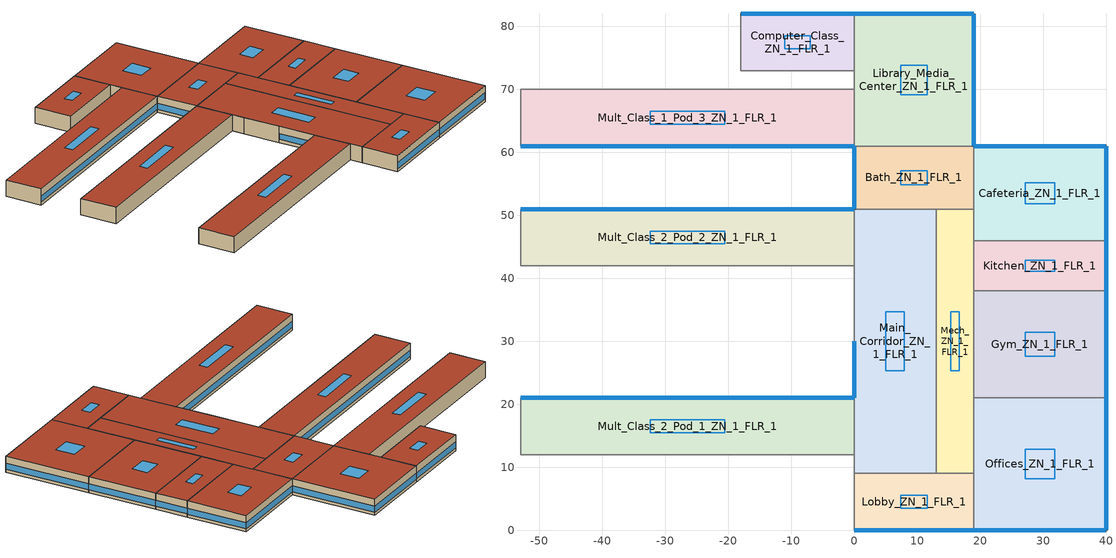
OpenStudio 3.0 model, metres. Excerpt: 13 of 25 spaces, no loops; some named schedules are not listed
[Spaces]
Library_Media_Center_ZN_1_FLR_1
 floor ground: 19,82 19,61 0,61 0,82 z0
 wall outside: 19,61 19,82 0,82 z0:4
 wall to Computer_Class_ZN_1_FLR_1: 0,82 0,73 z0:4
 wall to Bath_ZN_1_FLR_1: 0,61 19,61 z0:4
 wall to Mult_Class_1_Pod_3_ZN_1_FLR_1: 0,70 0,61 z0:4
 wall to Corridor_Pod_3_ZN_1_FLR_1: 0,73 0,70 z0:4
 window (BTAP-Ext-FixedWindow:U=0.220 SHGC=0.600): 19,61.03 19,81.97 / 18.97,82 0.03,82 z0.76:2.23
 roof outside: 19,61 19,82 0,82 0,61 z4
 skylight (BTAP-Ext-Skylights:U=0.220 SHGC=0.600): 11.62,69.15 11.62,73.85 7.38,73.85 7.38,69.15 z4
Main_Corridor_ZN_1_FLR_1
 floor ground: 13,51 13,9 0,9 0,51 z0
 wall outside: 0,30 0,21 z0:4
 wall to Lobby_ZN_1_FLR_1: 0,9 13,9 z0:4
 wall to Mult_Class_2_Pod_2_ZN_1_FLR_1: 0,51 0,42 z0:4
 wall to Mult_Class_2_Pod_1_ZN_1_FLR_1: 0,21 0,12 z0:4
 wall to Corridor_Pod_1_ZN_1_FLR_1: 0,12 0,9 z0:4
 wall to Bath_ZN_1_FLR_1: 13,51 0,51 z0:4
 wall to Mech_ZN_1_FLR_1: 13,9 13,51 z0:4
 wall to Corridor_Pod_2_ZN_1_FLR_1: 0,42 0,39 z0:4
 wall to Mult_Class_1_Pod_2_ZN_1_FLR_1: 0,39 0,30 z0:4
 window (BTAP-Ext-FixedWindow:U=0.220 SHGC=0.600): 0,29.97 0,21.03 z0.76:2.24
 roof outside: 13,9 13,51 0,51 0,9 z4
 skylight (BTAP-Ext-Skylights:U=0.220 SHGC=0.600): 7.95,25.3 7.95,34.7 5.05,34.7 5.05,25.3 z4
Kitchen_ZN_1_FLR_1
 floor ground: 40,46 40,38 19,38 19,46 z0
 wall outside: 40,38 40,46 z0:4
 wall to Mech_ZN_1_FLR_1: 19,46 19,38 z0:4
 wall to Cafeteria_ZN_1_FLR_1: 40,46 19,46 z0:4
 wall to Gym_ZN_1_FLR_1: 19,38 40,38 z0:4
 window (BTAP-Ext-FixedWindow:U=0.220 SHGC=0.600): 40,38.03 40,45.97 z0.76:2.24
 roof outside: 40,38 40,46 19,46 19,38 z4
 skylight (BTAP-Ext-Skylights:U=0.220 SHGC=0.600): 31.85,41.11 31.85,42.89 27.15,42.89 27.15,41.11 z4
Computer_Class_ZN_1_FLR_1
 floor ground: 0,82 0,73 -18,73 -18,82 z0
 wall outside: 0,82 -18,82 z0:4
 wall to Corridor_Pod_3_ZN_1_FLR_1: -18,73 0,73 z0:4
 wall to Mult_Class_2_Pod_3_ZN_1_FLR_1: -18,82 -18,73 z0:4
 window (BTAP-Ext-FixedWindow:U=0.220 SHGC=0.600): -0.03,82 -17.97,82 z0.76:2.23
 roof outside: 0,73 0,82 -18,82 -18,73 z4
 skylight (BTAP-Ext-Skylights:U=0.220 SHGC=0.600): -6.99,76.49 -6.99,78.51 -11.01,78.51 -11.01,76.49 z4
Mech_ZN_1_FLR_1
 floor ground: 19,51 19,9 13,9 13,51 z0
 wall to Lobby_ZN_1_FLR_1: 13,9 19,9 z0:4
 wall to Offices_ZN_1_FLR_1: 19,9 19,21 z0:4
 wall to Gym_ZN_1_FLR_1: 19,21 19,38 z0:4
 wall to Bath_ZN_1_FLR_1: 19,51 13,51 z0:4
 wall to Cafeteria_ZN_1_FLR_1: 19,46 19,51 z0:4
 roof outside: 19,9 19,51 13,51 13,9 z4
 skylight (BTAP-Ext-Skylights:U=0.220 SHGC=0.600): 16.67,25.3 16.67,34.7 15.33,34.7 15.33,25.3 z4
Cafeteria_ZN_1_FLR_1
 floor ground: 40,61 40,46 19,46 19,61 z0
 wall outside: 40,46 40,61 19,61 z0:4
 wall to Bath_ZN_1_FLR_1: 19,61 19,51 z0:4
 window (BTAP-Ext-FixedWindow:U=0.220 SHGC=0.600): 40,46.03 40,60.97 / 39.97,61 19.03,61 z0.76:2.23
 roof outside: 40,46 40,61 19,61 19,46 z4
 skylight (BTAP-Ext-Skylights:U=0.220 SHGC=0.600): 31.85,51.82 31.85,55.18 27.15,55.18 27.15,51.82 z4
Mult_Class_2_Pod_2_ZN_1_FLR_1
 floor ground: 0,51 0,42 -53,42 -53,51 z0
 wall outside: 0,51 -53,51 z0:4
 wall to Corner_Class_2_Pod_2_ZN_1_FLR_1: -53,51 -53,42 z0:4
 wall to Corridor_Pod_2_ZN_1_FLR_1: -53,42 0,42 z0:4
 window (BTAP-Ext-FixedWindow:U=0.220 SHGC=0.600): -0.03,51 -52.97,51 z0.76:2.23
 roof outside: 0,42 0,51 -53,51 -53,42 z4
 skylight (BTAP-Ext-Skylights:U=0.220 SHGC=0.600): -20.57,45.49 -20.57,47.51 -32.43,47.51 -32.43,45.49 z4
Bath_ZN_1_FLR_1
 floor ground: 19,61 19,51 0,51 0,61 z0
 wall outside: 0,61 0,51 z0:4
 window (BTAP-Ext-FixedWindow:U=0.220 SHGC=0.600): 0,60.97 0,51.03 z0.76:2.24
 roof outside: 19,51 19,61 0,61 0,51 z4
 skylight (BTAP-Ext-Skylights:U=0.220 SHGC=0.600): 11.62,54.88 11.62,57.12 7.38,57.12 7.38,54.88 z4
Gym_ZN_1_FLR_1
 floor ground: 40,38 40,21 19,21 19,38 z0
 wall outside: 40,21 40,38 z0:4
 wall to Offices_ZN_1_FLR_1: 19,21 40,21 z0:4
 window (BTAP-Ext-FixedWindow:U=0.220 SHGC=0.600): 40,21.03 40,37.97 z0.76:2.23
 roof outside: 40,21 40,38 19,38 19,21 z4
 skylight (BTAP-Ext-Skylights:U=0.220 SHGC=0.600): 31.85,27.6 31.85,31.4 27.15,31.4 27.15,27.6 z4
Lobby_ZN_1_FLR_1
 floor ground: 19,9 19,0 0,0 0,9 z0
 wall outside: 0,0 19,0 z0:4
 wall to Mult_Class_1_Pod_1_ZN_1_FLR_1: 0,9 0,0 z0:4
 wall to Offices_ZN_1_FLR_1: 19,0 19,9 z0:4
 window (BTAP-Ext-FixedWindow:U=0.220 SHGC=0.600): 0.03,0 18.97,0 z0.76:2.23
 roof outside: 19,0 19,9 0,9 0,0 z4
 skylight (BTAP-Ext-Skylights:U=0.220 SHGC=0.600): 11.62,3.49 11.62,5.51 7.38,5.51 7.38,3.49 z4
Mult_Class_2_Pod_1_ZN_1_FLR_1
 floor ground: 0,21 0,12 -53,12 -53,21 z0
 wall outside: 0,21 -53,21 z0:4
 wall to Corner_Class_2_Pod_1_ZN_1_FLR_1: -53,21 -53,12 z0:4
 wall to Corridor_Pod_1_ZN_1_FLR_1: -53,12 0,12 z0:4
 window (BTAP-Ext-FixedWindow:U=0.220 SHGC=0.600): -0.03,21 -52.97,21 z0.76:2.23
 roof outside: 0,12 0,21 -53,21 -53,12 z4
 skylight (BTAP-Ext-Skylights:U=0.220 SHGC=0.600): -20.57,15.49 -20.57,17.51 -32.43,17.51 -32.43,15.49 z4
Offices_ZN_1_FLR_1
 floor ground: 40,21 40,0 19,0 19,21 z0
 wall outside: 19,0 40,0 40,21 z0:4
 window (BTAP-Ext-FixedWindow:U=0.220 SHGC=0.600): 19.03,0 39.97,0 / 40,0.03 40,20.97 z0.76:2.23
 roof outside: 40,0 40,21 19,21 19,0 z4
 skylight (BTAP-Ext-Skylights:U=0.220 SHGC=0.600): 31.85,8.15 31.85,12.85 27.15,12.85 27.15,8.15 z4
Mult_Class_1_Pod_3_ZN_1_FLR_1
 floor ground: 0,70 0,61 -53,61 -53,70 z0
 wall outside: -53,61 0,61 z0:4
 wall to Corridor_Pod_3_ZN_1_FLR_1: 0,70 -53,70 z0:4
 wall to Corner_Class_1_Pod_3_ZN_1_FLR_1: -53,70 -53,61 z0:4
 window (BTAP-Ext-FixedWindow:U=0.220 SHGC=0.600): -52.97,61 -0.03,61 z0.76:2.23
 roof outside: 0,61 0,70 -53,70 -53,61 z4
 skylight (BTAP-Ext-Skylights:U=0.220 SHGC=0.600): -20.57,64.49 -20.57,66.51 -32.43,66.51 -32.43,64.49 z4
[Material:NoMass] Roughness=Smooth; Thermal Absorptance=0.9; Solar Absorptance=0.7
Name | Thermal Resistance {m2-K/W} | Visible Absorptance
Typical Carpet Pad; Typical Carpet Pad 1 | 0.21648 | 0.8
Typical Insulation 1 | 5.20402 | 0.7
Typical Insulation 2 | 3.77764 | 0.7
Typical Insulation 3 | 5.46446 | 0.7
Typical Carpet Pad 2 | 1.25503 | 0.8
Typical Carpet Pad 3; Typical Carpet Pad 4 | 3.45515 | 0.8
Typical Insulation 4 | 0.454528 | 0.7
Typical Insulation 5 | 0.454545 | 0.7
[Material]
Name | Roughness | Thickness {m} | Conductivity {W/m-K} | Density {kg/m3} | Specific Heat {J/kg-K} | Thermal Absorptance | Solar Absorptance | Visible Absorptance
G05 25mm wood | MediumSmooth | 0.0254 | 0.15 | 608 | 1630 | 0.9 | 0.5 | 0.5
100mm Normalweight concrete floor 1 | MediumSmooth | 0.1016 | 2.31 | 2322 | 832
G01 13mm gypsum board 1 | Smooth | 0.0127 | 0.16 | 800 | 1090 | 0.9 | 0.7 | 0.5
4 in. Normalweight Concrete Floor 1 | MediumRough | 0.1016 | 2.31 | 2322 | 832 | 0.9 | 0.7 | 0.7
1IN Stucco 1 | Smooth | 0.0253 | 0.6918 | 1858 | 837 | 0.9 | 0.7 | 0.92
8IN CONCRETE HW RefBldg 1 | Rough | 0.2032 | 1.311 | 2240 | 836.8 | 0.9 | 0.7 | 0.7
1/2IN Gypsum 1 | Smooth | 0.0127 | 0.16 | 784.9 | 830 | 0.9 | 0.4 | 0.4
Metal Roof Surface 1; F08 Metal surface 1 | Smooth | 0.0008 | 45.28 | 7824 | 500 | 0.9 | 0.7 | 0.7
6 in. Normalweight Concrete Floor 1; 6 in. Normalweight Concrete Floor 2; 6 in. Normalweight Concrete Floor 3 | MediumRough | 0.1524 | 2.31 | 2322 | 832 | 0.9 | 0.7 | 0.7
[Construction]
BTAP-Int-Partition; BTAP-Int-Door: G05 25mm wood
BTAP-Int-Floor: 100mm Normalweight concrete floor 1, Typical Carpet Pad
BTAP-Int-Wall: G01 13mm gypsum board 1, G01 13mm gypsum board 1
BTAP-Int-Ceiling: Typical Carpet Pad, 100mm Normalweight concrete floor 1
BTAP-Int-Window: SimpleGlazing
BTAP-Ext-Floor-Mass:U-0.183: Typical Insulation 1, 4 in. Normalweight Concrete Floor 1, Typical Carpet Pad 1
BTAP-Ext-Wall-Mass:U-0.247: 1IN Stucco 1, 8IN CONCRETE HW RefBldg 1, Typical Insulation 2, 1/2IN Gypsum 1
BTAP-Ext-Roof-Metal:U-0.183: Metal Roof Surface 1, Typical Insulation 3
BTAP-Grnd-Floor-Mass:U-0.757: 6 in. Normalweight Concrete Floor 1, Typical Carpet Pad 2
BTAP-Grnd-Wall-Mass:U-0.284: 6 in. Normalweight Concrete Floor 2, Typical Carpet Pad 3
BTAP-Grnd-Roof-Mass:U-0.284: 6 in. Normalweight Concrete Floor 3, Typical Carpet Pad 4
BTAP-Ext-FixedWindow:U=0.220 SHGC=0.600; BTAP-Ext-GlassDoors:U=0.220 SHGC=0.600; BTAP-Ext-Skylights:U=0.220 SHGC=0.600; BTAP-Ext-DaylightDomes:U=0.220 SHGC=0.600; BTAP-Ext-DaylightDiffuser:U=0.220 SHGC=0.600: SimpleGlazing:U=0.220 SHGC=0.600
BTAP-Ext-Door:U-2.2: F08 Metal surface 1, Typical Insulation 4
BTAP-Ext-OverHeadDoor:U-2.2: Typical Insulation 5
[DefaultConstructionSet]
BTAP-Mass at hdd = 4500.0: Default Exterior Surface Constructions=BTAP-Mass at hdd = 4500.0; Default Interior Surface Constructions=Default Surface Constructions 2; Default Ground Contact Surface Constructions=BTAP-Mass at hdd = 4500.0 1; Default Exterior SubSurface Constructions=BTAP-Mass at hdd = 4500.0; Default Interior SubSurface Constructions=Default Sub Surface Constructions 2; Interior Partition Construction=BTAP-Int-Partition
[DefaultSurfaceConstructions]
Name | Floor Construction | Wall Construction | Roof Ceiling Construction
Default Surface Constructions 2 | BTAP-Int-Floor | BTAP-Int-Wall | BTAP-Int-Ceiling
BTAP-Mass at hdd = 4500.0 | BTAP-Ext-Floor-Mass:U-0.183 | BTAP-Ext-Wall-Mass:U-0.247 | BTAP-Ext-Roof-Metal:U-0.183
BTAP-Mass at hdd = 4500.0 1 | BTAP-Grnd-Floor-Mass:U-0.757 | BTAP-Grnd-Wall-Mass:U-0.284 | BTAP-Grnd-Roof-Mass:U-0.284
[DefaultSubSurfaceConstructions]
Name | Fixed Window Construction | Operable Window Construction | Door Construction | Glass Door Construction | Overhead Door Construction | Skylight Construction | Tubular Daylight Dome Construction | Tubular Daylight Diffuser Construction
Default Sub Surface Constructions 2 | BTAP-Int-Window | BTAP-Int-Window | BTAP-Int-Door
BTAP-Mass at hdd = 4500.0 | BTAP-Ext-FixedWindow:U=0.220 SHGC=0.600 | BTAP-Ext-FixedWindow:U=0.220 SHGC=0.600 | BTAP-Ext-Door:U-2.2 | BTAP-Ext-GlassDoors:U=0.220 SHGC=0.600 | BTAP-Ext-OverHeadDoor:U-2.2 | BTAP-Ext-Skylights:U=0.220 SHGC=0.600 | BTAP-Ext-DaylightDomes:U=0.220 SHGC=0.600 | BTAP-Ext-DaylightDiffuser:U=0.220 SHGC=0.600
[WindowMaterial:SimpleGlazingSystem] U-Factor {W/m2-K}=2.2; Solar Heat Gain Coefficient=0.6; Visible Transmittance=0.21
SimpleGlazing; SimpleGlazing:U=0.220 SHGC=0.600
[Space] Building Story=Building Story 1; Part of Total Floor Area=Yes
Name | Space Type | Thermal Zone
Library_Media_Center_ZN_1_FLR_1 | Space Function Library - reading | ALL_ST=Library - reading_FL=Building Story 1_SCH=C
Main_Corridor_ZN_1_FLR_1 | Space Function Corr. >= 2.4m wide-sch-D | WILD_ST=Corr. >= 2.4m wide-sch-D_FL=Building Story 1_SCH=D
Mult_Class_2_Pod_2_ZN_1_FLR_1; Computer_Class_ZN_1_FLR_1; Mult_Class_2_Pod_1_ZN_1_FLR_1 | Space Function Classroom/lecture/training | ALL_ST=Classroom/lecture/training_FL=Building Story 1_SCH=D 3
Kitchen_ZN_1_FLR_1 | Space Function Food preparation | ALL_ST=Food preparation_FL=Building Story 1_SCH=B
Mult_Class_1_Pod_3_ZN_1_FLR_1 | Space Function Classroom/lecture/training | ALL_ST=Classroom/lecture/training_FL=Building Story 1_SCH=D 1
Mech_ZN_1_FLR_1 | Space Function Electrical/Mechanical-sch-D | WILD_ST=Electrical/Mechanical-sch-D_FL=Building Story 1_SCH=D
Cafeteria_ZN_1_FLR_1 | Space Function Conf./meet./multi-purpose | ALL_ST=Conf./meet./multi-purpose_FL=Building Story 1_SCH=C
Bath_ZN_1_FLR_1 | Space Function Washroom-sch-D | WET_ST=Washroom-sch-D_FL=Building Story 1_SCHD
Offices_ZN_1_FLR_1 | Space Function Office - enclosed | ALL_ST=Office - enclosed_FL=Building Story 1_SCH=A
Gym_ZN_1_FLR_1 | Space Function Gym - play | ALL_ST=Gym - play_FL=Building Story 1_SCH=B
Lobby_ZN_1_FLR_1 | Space Function Lobby - other | ALL_ST=Lobby - other_FL=Building Story 1_SCH=C
[BuildingStory]
Building Story 1: Nominal Z Coordinate {m}=0
[SpaceType] Standards Building Type=Space Function
Name | Default Schedule Set | Design Specification Outdoor Air Object | Standards Space Type
Space Function Washroom-sch-D | Space Function Washroom-sch-D Schedule Set | Space Function Washroom-sch-D Ventilation | Washroom-sch-D
Space Function Conf./meet./multi-purpose | Space Function Conf./meet./multi-purpose Schedule Set | Space Function Conf./meet./multi-purpose Ventilation | Conf./meet./multi-purpose
Space Function Gym - play | Space Function Gym - play Schedule Set | Space Function Gym - play Ventilation | Gym - play
Space Function Food preparation | Space Function Food preparation Schedule Set | Space Function Food preparation Ventilation | Food preparation
Space Function Library - reading | Space Function Library - reading Schedule Set | Space Function Library - reading Ventilation | Library - reading
Space Function Lobby - other | Space Function Lobby - other Schedule Set | Space Function Lobby - other Ventilation | Lobby - other
Space Function Electrical/Mechanical-sch-D | Space Function Electrical/Mechanical-sch-D Schedule Set | Space Function Electrical/Mechanical-sch-D Ventilation | Electrical/Mechanical-sch-D
Space Function Office - enclosed | Space Function Office - enclosed Schedule Set | Space Function Office - enclosed Ventilation | Office - enclosed
[People:Definition] Number of People Calculation Method=People/Area; Fraction Radiant=0.3
Name | People per Space Floor Area {person/m2}
Space Function Conf./meet./multi-purpose People Definition | 0.199993
Space Function Electrical/Mechanical-sch-D People Definition | 0.0049514
Space Function Food preparation People Definition; Space Function Library - reading People Definition | 0.0500522
Space Function Washroom-sch-D People Definition | 0.0333681
[People] Work Efficiency Schedule=Work Efficiency Schedule; Clothing Insulation Schedule=Clothing Schedule; Air Velocity Schedule=Air Velocity Schedule; Multiplier=1
Name | People Definition | Space or SpaceType
Space Function Conf./meet./multi-purpose People | Space Function Conf./meet./multi-purpose People Definition | Space Function Conf./meet./multi-purpose
Space Function Electrical/Mechanical-sch-D People | Space Function Electrical/Mechanical-sch-D People Definition | Space Function Electrical/Mechanical-sch-D
Space Function Food preparation People | Space Function Food preparation People Definition | Space Function Food preparation
Space Function Gym - play People | Space Function Gym - play People Definition | Space Function Gym - play
Space Function Library - reading People | Space Function Library - reading People Definition | Space Function Library - reading
Space Function Lobby - other People | Space Function Lobby - other People Definition | Space Function Lobby - other
Space Function Office - enclosed People | Space Function Office - enclosed People Definition | Space Function Office - enclosed
Space Function Washroom-sch-D People | Space Function Washroom-sch-D People Definition | Space Function Washroom-sch-D
[Lights:Definition] Design Level Calculation Method=Watts/Area; Fraction Radiant=0.5; Fraction Visible=0.2
Name | Watts per Space Floor Area {W/m2}
Space Function Conf./meet./multi-purpose Lights Definition | 11.8799
Space Function Electrical/Mechanical-sch-D Lights Definition | 13.2999
Space Function Food preparation Lights Definition | 10.6999
Space Function Library - reading Lights Definition | 9.99992
[Lights] Fraction Replaceable=1
Name | Lights Definition | Space or SpaceType
Space Function Conf./meet./multi-purpose Lights | Space Function Conf./meet./multi-purpose Lights Definition | Space Function Conf./meet./multi-purpose
Space Function Electrical/Mechanical-sch-D Lights | Space Function Electrical/Mechanical-sch-D Lights Definition | Space Function Electrical/Mechanical-sch-D
Space Function Food preparation Lights | Space Function Food preparation Lights Definition | Space Function Food preparation
Space Function Gym - play Lights | Space Function Gym - play Lights Definition | Space Function Gym - play
Space Function Library - reading Lights | Space Function Library - reading Lights Definition | Space Function Library - reading
Space Function Lobby - other Lights | Space Function Lobby - other Lights Definition | Space Function Lobby - other
Space Function Office - enclosed Lights | Space Function Office - enclosed Lights Definition | Space Function Office - enclosed
Space Function Washroom-sch-D Lights | Space Function Washroom-sch-D Lights Definition | Space Function Washroom-sch-D
[ElectricEquipment:Definition] Design Level Calculation Method=Watts/Area; Fraction Radiant=0.5
Name | Watts per Space Floor Area {W/m2}
Space Function Conf./meet./multi-purpose Elec Equip Definition; Space Function Electrical/Mechanical-sch-D Elec Equip Definition; Space Function Library - reading Elec Equip Definition | 0.999992
Space Function Food preparation Elec Equip Definition | 9.99992
[ElectricEquipment]
Name | Electric Equipment Definition | Space or SpaceType
Space Function Conf./meet./multi-purpose Elec Equip | Space Function Conf./meet./multi-purpose Elec Equip Definition | Space Function Conf./meet./multi-purpose
Space Function Electrical/Mechanical-sch-D Elec Equip | Space Function Electrical/Mechanical-sch-D Elec Equip Definition | Space Function Electrical/Mechanical-sch-D
Space Function Food preparation Elec Equip | Space Function Food preparation Elec Equip Definition | Space Function Food preparation
Space Function Gym - play Elec Equip | Space Function Gym - play Elec Equip Definition | Space Function Gym - play
Space Function Library - reading Elec Equip | Space Function Library - reading Elec Equip Definition | Space Function Library - reading
Space Function Lobby - other Elec Equip | Space Function Lobby - other Elec Equip Definition | Space Function Lobby - other
Space Function Office - enclosed Elec Equip | Space Function Office - enclosed Elec Equip Definition | Space Function Office - enclosed
Space Function Washroom-sch-D Elec Equip | Space Function Washroom-sch-D Elec Equip Definition | Space Function Washroom-sch-D
[DesignSpecification:OutdoorAir] Outdoor Air Method=Sum
Name | Outdoor Air Flow per Person {m3/s-person} | Outdoor Air Flow per Floor Area {m3/s-m2}
Space Function Conf./meet./multi-purpose Ventilation | 0.00635021 | 0.0003048
Space Function Electrical/Mechanical-sch-D Ventilation |  | 0.0003048
Space Function Food preparation Ventilation | 0.0152241 | 0.0006096
Space Function Gym - play Ventilation |  | 0.001524
Space Function Library - reading Ventilation | 0.0050747 | 0.0006096
Space Function Lobby - other Ventilation | 0.0381012 | 0.0003048
Space Function Office - enclosed Ventilation | 0.00253735 | 0.0003048
Space Function Washroom-sch-D Ventilation |  | 0.00508
[DefaultScheduleSet] People Activity Level Schedule=NECB-Activity; Infiltration Schedule=Always On
Name | Number of People Schedule | Lighting Schedule | Electric Equipment Schedule
Space Function Conf./meet./multi-purpose Schedule Set; Space Function Library - reading Schedule Set; Space Function Lobby - other Schedule Set | NECB-C-Occupancy | NECB-C-Lighting | NECB-C-Electric-Equipment
Space Function Electrical/Mechanical-sch-D Schedule Set; Space Function Washroom-sch-D Schedule Set | NECB-D-Occupancy | NECB-D-Lighting | NECB-D-Electric-Equipment
Space Function Food preparation Schedule Set; Space Function Gym - play Schedule Set | NECB-B-Occupancy | NECB-B-Lighting | NECB-B-Electric-Equipment
Space Function Office - enclosed Schedule Set | NECB-A-Occupancy | NECB-A-Lighting | NECB-A-Electric-Equipment
[ThermostatSetpoint:DualSetpoint]
Name | Heating Setpoint Temperature Schedule | Cooling Setpoint Temperature Schedule
Space Function Washroom-sch-D Thermostat 3; Space Function Corr. >= 2.4m wide-sch-D Thermostat 9; Space Function Electrical/Mechanical-sch-D Thermostat 3 | NECB-D-Thermostat Setpoint-Heating | NECB-D-Thermostat Setpoint-Cooling
Space Function Lobby - other Thermostat 3; Space Function Library - reading Thermostat 3; Space Function Conf./meet./multi-purpose Thermostat 3 | NECB-C-Thermostat Setpoint-Heating | NECB-C-Thermostat Setpoint-Cooling
Space Function Gym - play Thermostat 3; Space Function Food preparation Thermostat 3 | NECB-B-Thermostat Setpoint-Heating | NECB-B-Thermostat Setpoint-Cooling
Space Function Office - enclosed Thermostat 3 | NECB-A-Thermostat Setpoint-Heating | NECB-A-Thermostat Setpoint-Cooling
[SpaceInfiltration:DesignFlowRate] Schedule=Always On Discrete; Design Flow Rate Calculation Method=Flow/ExteriorArea; Flow per Exterior Surface Area {m3/s-m2}=0.00025; Constant Term Coefficient=0; Temperature Term Coefficient=0; Velocity Term Coefficient=0.224; Velocity Squared Term Coefficient=0
Name | Space or SpaceType
Bath_ZN_1_FLR_1 Infiltration | Bath_ZN_1_FLR_1
Cafeteria_ZN_1_FLR_1 Infiltration | Cafeteria_ZN_1_FLR_1
Computer_Class_ZN_1_FLR_1 Infiltration | Computer_Class_ZN_1_FLR_1
Gym_ZN_1_FLR_1 Infiltration | Gym_ZN_1_FLR_1
Kitchen_ZN_1_FLR_1 Infiltration | Kitchen_ZN_1_FLR_1
Library_Media_Center_ZN_1_FLR_1 Infiltration | Library_Media_Center_ZN_1_FLR_1
Lobby_ZN_1_FLR_1 Infiltration | Lobby_ZN_1_FLR_1
Main_Corridor_ZN_1_FLR_1 Infiltration | Main_Corridor_ZN_1_FLR_1
Mech_ZN_1_FLR_1 Infiltration | Mech_ZN_1_FLR_1
Mult_Class_1_Pod_3_ZN_1_FLR_1 Infiltration | Mult_Class_1_Pod_3_ZN_1_FLR_1
Mult_Class_2_Pod_1_ZN_1_FLR_1 Infiltration | Mult_Class_2_Pod_1_ZN_1_FLR_1
Mult_Class_2_Pod_2_ZN_1_FLR_1 Infiltration | Mult_Class_2_Pod_2_ZN_1_FLR_1
Offices_ZN_1_FLR_1 Infiltration | Offices_ZN_1_FLR_1
[ThermalZone] Use Ideal Air Loads=No
Name | Thermostat
WET_ST=Washroom-sch-D_FL=Building Story 1_SCHD | Space Function Washroom-sch-D Thermostat 3
ALL_ST=Lobby - other_FL=Building Story 1_SCH=C | Space Function Lobby - other Thermostat 3
ALL_ST=Library - reading_FL=Building Story 1_SCH=C | Space Function Library - reading Thermostat 3
ALL_ST=Gym - play_FL=Building Story 1_SCH=B | Space Function Gym - play Thermostat 3
ALL_ST=Classroom/lecture/training_FL=Building Story 1_SCH=D 1 | Space Function Classroom/lecture/training Thermostat 28
ALL_ST=Food preparation_FL=Building Story 1_SCH=B | Space Function Food preparation Thermostat 3
ALL_ST=Classroom/lecture/training_FL=Building Story 1_SCH=D 3 | Space Function Classroom/lecture/training Thermostat 30
ALL_ST=Conf./meet./multi-purpose_FL=Building Story 1_SCH=C | Space Function Conf./meet./multi-purpose Thermostat 3
ALL_ST=Office - enclosed_FL=Building Story 1_SCH=A | Space Function Office - enclosed Thermostat 3
WILD_ST=Corr. >= 2.4m wide-sch-D_FL=Building Story 1_SCH=D | Space Function Corr. >= 2.4m wide-sch-D Thermostat 9
WILD_ST=Electrical/Mechanical-sch-D_FL=Building Story 1_SCH=D | Space Function Electrical/Mechanical-sch-D Thermostat 3
